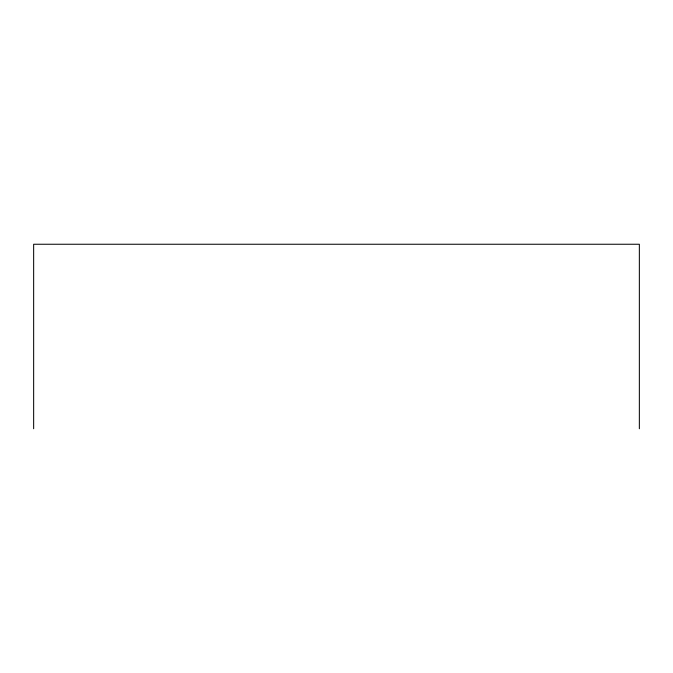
<?xml version="1.0" encoding="UTF-8"?>
<svg xmlns="http://www.w3.org/2000/svg" width="673" height="673" viewBox="0 0 673 673"><rect width="100%" height="100%" fill="white"/><g stroke="black" fill="none" stroke-linecap="round" stroke-linejoin="round"><path stroke-width="1.01" d="M639.35 428.751L639.35 244.249L33.65 244.249L33.65 428.751"/></g></svg>
